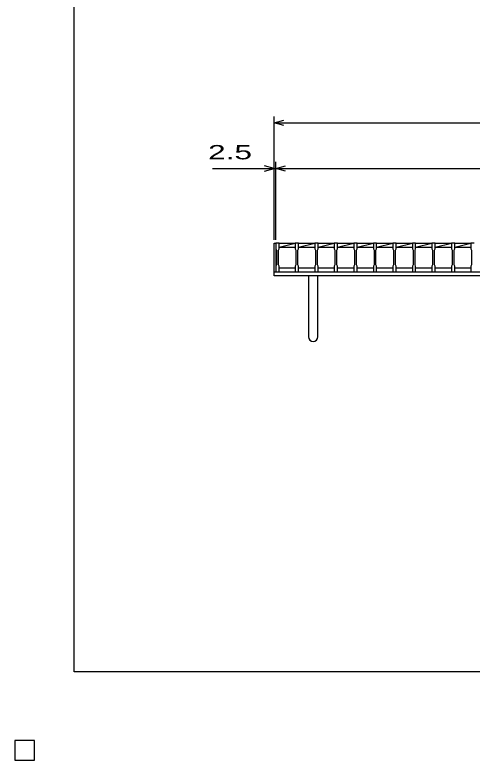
# Model space of a CAD drawing. Units: millimetres, scale not verified. Extents: x -1820 to 1731, y -1282 to 1054.
# Drawn here: x -1820 to -1117, y -1282 to -136 of the extents above; entities that cross this region are included whole.
import ezdxf
from ezdxf.enums import TextEntityAlignment as Align

# ---------------------------------------------------------------- set-up
doc = ezdxf.new("R2010")
doc.units = ezdxf.units.MM
doc.header["$LTSCALE"] = 10
for name, color, linetype, lineweight in [('0_2', 150, 'Continuous', 25), ('16', 3, 'Continuous', 25), ('19', 6, 'Continuous', 25), ('22', 4, 'Continuous', 25), ('24', 2, 'Continuous', 25), ('32', 4, 'Continuous', 25)]:
    doc.layers.add(name, color=color, linetype=linetype, lineweight=lineweight)
doc.styles.add('ベクトル', font='')
doc.styles.get('ベクトル').set_extended_font_data('ベクトル')

msp = doc.modelspace()

# ---------------------------------------------------------------- linework, layer by layer
at = {"layer": '0_2'}
for p, q in [((-1729, -1146.5), (-1729, 1053.5)), ((1731, -1146.5), (-1729, -1146.5)), ((-1790, -1252.5), (-1820, -1252.5)), ((-1820, -1252.5), (-1820, -1282.5)), ((-1790, -1252.5), (-1820, -1252.5)), ((-1820, -1252.5), (-1820, -1282.5)), ((-1790, -1252.5), (-1820, -1252.5)), ((-1820, -1252.5), (-1820, -1282.5)), ((-1790, -1252.5), (-1820, -1252.5)), ((-1820, -1252.5), (-1820, -1282.5)), ((-1790, -1252.5), (-1820, -1252.5)), ((-1820, -1252.5), (-1820, -1282.5)), ((-1790, -1282.5), (-1790, -1252.5)), ((-1790, -1282.5), (-1790, -1252.5)), ((-1790, -1282.5), (-1790, -1252.5)), ((-1790, -1282.5), (-1790, -1252.5)), ((-1790, -1282.5), (-1790, -1252.5)), ((-1820, -1282.5), (-1790, -1282.5)), ((-1820, -1282.5), (-1790, -1282.5)), ((-1820, -1282.5), (-1790, -1282.5)), ((-1820, -1282.5), (-1790, -1282.5)), ((-1820, -1282.5), (-1790, -1282.5))]:
    msp.add_line(p, q, dxfattribs=at)
at = {"layer": '16'}
for p, q in [((-1419, -487.5), (-1419, -486.8)), ((-1419, -486.8), (-1414, -486.8)), ((-1419, -487.5), (-1419, -496)), ((-1414, -487.5), (-1419, -487.5)), ((-1419, -487.5), (-1419, -525.5)), ((-1414, -486.8), (-1414, -487.5)), ((-1414, -496), (-1414, -487.5)), ((-1414, -487.5), (-1389, -487.5)), ((-1414, -493.5), (-1389, -487.5)), ((-1389, -487.5), (-1389, -486.8)), ((-1389, -486.8), (-1384, -486.8)), ((-1389, -487.5), (-1389, -496)), ((-1384, -487.5), (-1389, -487.5)), ((-1384, -486.8), (-1384, -487.5)), ((-1384, -496), (-1384, -487.5)), ((-1384, -487.5), (-1359, -487.5)), ((-1384, -493.5), (-1359, -487.5)), ((-1359, -487.5), (-1359, -486.8)), ((-1359, -486.8), (-1354, -486.8)), ((-1359, -487.5), (-1359, -496)), ((-1354, -487.5), (-1359, -487.5)), ((-1354, -486.8), (-1354, -487.5)), ((-1354, -496), (-1354, -487.5)), ((-1354, -487.5), (-1329, -487.5)), ((-1354, -493.5), (-1329, -487.5)), ((-1329, -487.5), (-1329, -486.8)), ((-1329, -486.8), (-1324, -486.8)), ((-1329, -487.5), (-1329, -496)), ((-1324, -487.5), (-1329, -487.5)), ((-1324, -486.8), (-1324, -487.5)), ((-1324, -496), (-1324, -487.5)), ((-1324, -487.5), (-1299, -487.5)), ((-1324, -493.5), (-1299, -487.5)), ((-1299, -487.5), (-1299, -486.8)), ((-1299, -486.8), (-1294, -486.8)), ((-1299, -487.5), (-1299, -496)), ((-1294, -487.5), (-1299, -487.5)), ((-1294, -486.8), (-1294, -487.5)), ((-1294, -496), (-1294, -487.5)), ((-1294, -487.5), (-1269, -487.5)), ((-1294, -493.5), (-1269, -487.5)), ((-1269, -487.5), (-1269, -486.8)), ((-1269, -486.8), (-1264, -486.8)), ((-1269, -487.5), (-1269, -496)), ((-1264, -487.5), (-1269, -487.5)), ((-1264, -486.8), (-1264, -487.5)), ((-1264, -496), (-1264, -487.5)), ((-1264, -487.5), (-1239, -487.5)), ((-1264, -493.5), (-1239, -487.5)), ((-1239, -487.5), (-1239, -486.8)), ((-1239, -486.8), (-1234, -486.8)), ((-1239, -487.5), (-1239, -496)), ((-1234, -487.5), (-1239, -487.5)), ((-1234, -486.8), (-1234, -487.5)), ((-1234, -496), (-1234, -487.5)), ((-1234, -487.5), (-1209, -487.5)), ((-1234, -493.5), (-1209, -487.5)), ((-1209, -487.5), (-1209, -486.8)), ((-1209, -486.8), (-1204, -486.8)), ((-1209, -487.5), (-1209, -496)), ((-1204, -487.5), (-1209, -487.5)), ((-1204, -486.8), (-1204, -487.5)), ((-1204, -496), (-1204, -487.5)), ((-1204, -487.5), (-1179, -487.5)), ((-1204, -493.5), (-1179, -487.5)), ((-1179, -487.5), (-1179, -486.8)), ((-1179, -486.8), (-1174, -486.8)), ((-1179, -487.5), (-1179, -496)), ((-1174, -487.5), (-1179, -487.5)), ((-1174, -486.8), (-1174, -487.5)), ((-1174, -496), (-1174, -487.5)), ((-1174, -487.5), (-1149, -487.5)), ((-1174, -493.5), (-1149, -487.5)), ((-1149, -487.5), (-1149, -486.8)), ((-1149, -486.8), (-1144, -486.8)), ((-1149, -487.5), (-1149, -496)), ((-1144, -487.5), (-1149, -487.5)), ((-1144, -486.8), (-1144, -487.5)), ((-1144, -496), (-1144, -487.5)), ((-1144, -487.5), (-1119, -487.5)), ((-1144, -493.5), (-1119, -487.5)), ((-1119, -487.5), (-1119, -486.8)), ((-1119, -486.8), (-1114, -486.8)), ((-1119, -487.5), (-1119, -496)), ((-1114, -487.5), (-1119, -487.5)), ((-1419, -496), (-1418, -498)), ((-1418, -498), (-1418, -521)), ((-1415, -498), (-1414, -496)), ((-1415, -521), (-1415, -498)), ((-1414, -493.5), (-1389, -493.5)), ((-1389, -496), (-1388, -498)), ((-1388, -498), (-1388, -521)), ((-1385, -498), (-1384, -496)), ((-1385, -521), (-1385, -498)), ((-1384, -493.5), (-1359, -493.5)), ((-1359, -496), (-1358, -498)), ((-1358, -498), (-1358, -521)), ((-1355, -498), (-1354, -496)), ((-1355, -521), (-1355, -498)), ((-1354, -493.5), (-1329, -493.5)), ((-1329, -496), (-1328, -498)), ((-1328, -498), (-1328, -521)), ((-1325, -498), (-1324, -496)), ((-1325, -521), (-1325, -498)), ((-1324, -493.5), (-1299, -493.5)), ((-1299, -496), (-1298, -498)), ((-1298, -498), (-1298, -521)), ((-1295, -498), (-1294, -496)), ((-1295, -521), (-1295, -498)), ((-1294, -493.5), (-1269, -493.5)), ((-1269, -496), (-1268, -498)), ((-1268, -498), (-1268, -521)), ((-1265, -498), (-1264, -496)), ((-1265, -521), (-1265, -498)), ((-1264, -493.5), (-1239, -493.5)), ((-1239, -496), (-1238, -498)), ((-1238, -498), (-1238, -521)), ((-1235, -498), (-1234, -496)), ((-1235, -521), (-1235, -498)), ((-1234, -493.5), (-1209, -493.5)), ((-1209, -496), (-1208, -498)), ((-1208, -498), (-1208, -521)), ((-1205, -498), (-1204, -496)), ((-1205, -521), (-1205, -498)), ((-1204, -493.5), (-1179, -493.5)), ((-1179, -496), (-1178, -498)), ((-1178, -498), (-1178, -521)), ((-1175, -498), (-1174, -496)), ((-1175, -521), (-1175, -498)), ((-1174, -493.5), (-1149, -493.5)), ((-1149, -496), (-1148, -498)), ((-1148, -498), (-1148, -521)), ((-1145, -498), (-1144, -496)), ((-1145, -521), (-1145, -498)), ((-1144, -493.5), (-1119, -493.5)), ((-1119, -496), (-1118, -498)), ((-1118, -498), (-1118, -521)), ((-1418, -521), (-1419, -523)), ((-1419, -523), (-1419, -531.5)), ((-1414, -523), (-1415, -521)), ((-1414, -531.5), (-1414, -523)), ((-1414, -525.5), (-1389, -525.5)), ((-1388, -521), (-1389, -523)), ((-1389, -523), (-1389, -531.5)), ((-1384, -523), (-1385, -521)), ((-1384, -531.5), (-1384, -523)), ((-1384, -525.5), (-1359, -525.5)), ((-1358, -521), (-1359, -523)), ((-1359, -523), (-1359, -531.5)), ((-1354, -523), (-1355, -521)), ((-1354, -531.5), (-1354, -523)), ((-1354, -525.5), (-1329, -525.5)), ((-1328, -521), (-1329, -523)), ((-1329, -523), (-1329, -531.5)), ((-1324, -523), (-1325, -521)), ((-1324, -531.5), (-1324, -523)), ((-1324, -525.5), (-1299, -525.5)), ((-1298, -521), (-1299, -523)), ((-1299, -523), (-1299, -531.5)), ((-1294, -523), (-1295, -521)), ((-1294, -531.5), (-1294, -523)), ((-1294, -525.5), (-1269, -525.5)), ((-1268, -521), (-1269, -523)), ((-1269, -523), (-1269, -531.5)), ((-1264, -523), (-1265, -521)), ((-1264, -531.5), (-1264, -523)), ((-1264, -525.5), (-1239, -525.5)), ((-1238, -521), (-1239, -523)), ((-1239, -523), (-1239, -531.5)), ((-1234, -523), (-1235, -521)), ((-1234, -531.5), (-1234, -523)), ((-1234, -525.5), (-1209, -525.5)), ((-1208, -521), (-1209, -523)), ((-1209, -523), (-1209, -531.5)), ((-1204, -523), (-1205, -521)), ((-1204, -531.5), (-1204, -523)), ((-1204, -525.5), (-1179, -525.5)), ((-1178, -521), (-1179, -523)), ((-1179, -523), (-1179, -531.5)), ((-1174, -523), (-1175, -521)), ((-1174, -531.5), (-1174, -523)), ((-1174, -525.5), (-1149, -525.5)), ((-1148, -521), (-1149, -523)), ((-1149, -523), (-1149, -531.5)), ((-1144, -523), (-1145, -521)), ((-1144, -531.5), (-1144, -523)), ((-1144, -525.5), (-1119, -525.5)), ((-1118, -521), (-1119, -523)), ((-1119, -523), (-1119, -531.5)), ((-1419, -531.5), (-1414, -531.5)), ((-1389, -531.5), (-1384, -531.5)), ((-1359, -531.5), (-1354, -531.5)), ((-1329, -531.5), (-1324, -531.5)), ((-1299, -531.5), (-1294, -531.5)), ((-1269, -531.5), (-1264, -531.5)), ((-1239, -531.5), (-1234, -531.5)), ((-1209, -531.5), (-1204, -531.5)), ((-1179, -531.5), (-1174, -531.5)), ((-1149, -531.5), (-1144, -531.5)), ((-1119, -531.5), (-1114, -531.5)), ((-1790, -1252.5), (-1820, -1252.5)), ((-1820, -1252.5), (-1820, -1282.5)), ((-1790, -1252.5), (-1820, -1252.5)), ((-1820, -1252.5), (-1820, -1282.5)), ((-1790, -1252.5), (-1820, -1252.5)), ((-1820, -1252.5), (-1820, -1282.5)), ((-1790, -1252.5), (-1820, -1252.5)), ((-1820, -1252.5), (-1820, -1282.5)), ((-1790, -1252.5), (-1820, -1252.5)), ((-1820, -1252.5), (-1820, -1282.5)), ((-1790, -1282.5), (-1790, -1252.5)), ((-1790, -1282.5), (-1790, -1252.5)), ((-1790, -1282.5), (-1790, -1252.5)), ((-1790, -1282.5), (-1790, -1252.5)), ((-1790, -1282.5), (-1790, -1252.5)), ((-1820, -1282.5), (-1790, -1282.5)), ((-1820, -1282.5), (-1790, -1282.5)), ((-1820, -1282.5), (-1790, -1282.5)), ((-1820, -1282.5), (-1790, -1282.5)), ((-1820, -1282.5), (-1790, -1282.5))]:
    msp.add_line(p, q, dxfattribs=at)
at = {"layer": '19'}
for p, q in [((-1421.5, -531.5), (-1421.5, -487.5)), ((-1421.5, -487.5), (-1419, -487.5)), ((-1421.5, -531.5), (-421.5, -531.5)), ((-1421.5, -537.5), (-1421.5, -531.5)), ((-421.5, -537.5), (-1421.5, -537.5)), ((-1368.5, -537.5), (-1368.5, -631.5)), ((-1354.5, -631.5), (-1354.5, -537.5))]:
    msp.add_line(p, q, dxfattribs=at)
msp.add_arc((-1361.5, -631.5), 7, 180, 0, dxfattribs=at)
at = {"layer": '22'}
for p, q in [((-1421.5, -482.5), (-1421.5, -292.5)), ((-1421.5, -302.5), (-1406.5, -298.5)), ((-1406.5, -306.5), (-1421.5, -302.5)), ((-1421.5, -302.5), (-421.5, -302.5)), ((-1421.5, -482.5), (-1421.5, -362.5)), ((-1419, -482.5), (-1419, -362.5)), ((-1516.5, -372.5), (-1421.5, -372.5)), ((-1421.5, -372.5), (-1436.5, -368.5)), ((-1436.5, -376.5), (-1421.5, -372.5)), ((-1421.5, -372.5), (-1419, -372.5)), ((-1419, -372.5), (-1404, -368.5)), ((-1404, -376.5), (-1419, -372.5)), ((-1419, -372.5), (-424, -372.5))]:
    msp.add_line(p, q, dxfattribs=at)
at = {"layer": '22', "color": 2}
for p, q in [((-1790, -1252.5), (-1820, -1252.5)), ((-1820, -1252.5), (-1820, -1282.5)), ((-1790, -1252.5), (-1820, -1252.5)), ((-1820, -1252.5), (-1820, -1282.5)), ((-1790, -1252.5), (-1820, -1252.5)), ((-1820, -1252.5), (-1820, -1282.5)), ((-1790, -1282.5), (-1790, -1252.5)), ((-1790, -1282.5), (-1790, -1252.5)), ((-1790, -1282.5), (-1790, -1252.5)), ((-1820, -1282.5), (-1790, -1282.5)), ((-1820, -1282.5), (-1790, -1282.5)), ((-1820, -1282.5), (-1790, -1282.5))]:
    msp.add_line(p, q, dxfattribs=at)
at = {"layer": '24', "color": 4}
for p, q in [((-1790, -1252.5), (-1820, -1252.5)), ((-1820, -1252.5), (-1820, -1282.5)), ((-1790, -1252.5), (-1820, -1252.5)), ((-1820, -1252.5), (-1820, -1282.5)), ((-1790, -1252.5), (-1820, -1252.5)), ((-1820, -1252.5), (-1820, -1282.5)), ((-1790, -1282.5), (-1790, -1252.5)), ((-1790, -1282.5), (-1790, -1252.5)), ((-1790, -1282.5), (-1790, -1252.5)), ((-1820, -1282.5), (-1790, -1282.5)), ((-1820, -1282.5), (-1790, -1282.5)), ((-1820, -1282.5), (-1790, -1282.5))]:
    msp.add_line(p, q, dxfattribs=at)
at = {"layer": '32'}
for p, q in [((-1790, -1252.5), (-1820, -1252.5)), ((-1820, -1252.5), (-1820, -1282.5)), ((-1790, -1252.5), (-1820, -1252.5)), ((-1820, -1252.5), (-1820, -1282.5)), ((-1790, -1252.5), (-1820, -1252.5)), ((-1820, -1252.5), (-1820, -1282.5)), ((-1790, -1252.5), (-1820, -1252.5)), ((-1820, -1252.5), (-1820, -1282.5)), ((-1790, -1252.5), (-1820, -1252.5)), ((-1820, -1252.5), (-1820, -1282.5)), ((-1790, -1282.5), (-1790, -1252.5)), ((-1790, -1282.5), (-1790, -1252.5)), ((-1790, -1282.5), (-1790, -1252.5)), ((-1790, -1282.5), (-1790, -1252.5)), ((-1790, -1282.5), (-1790, -1252.5)), ((-1820, -1282.5), (-1790, -1282.5)), ((-1820, -1282.5), (-1790, -1282.5)), ((-1820, -1282.5), (-1790, -1282.5)), ((-1820, -1282.5), (-1790, -1282.5)), ((-1820, -1282.5), (-1790, -1282.5))]:
    msp.add_line(p, q, dxfattribs=at)

# ---------------------------------------------------------------- texts
at = {"layer": '22', "color": 2, "style": 'ベクトル', "width": 1.65}
msp.add_text(' 2.5 ', height=21.99, dxfattribs=at).set_placement((-1536.5, -347.5), align=Align.MIDDLE_LEFT)

doc.saveas('drawing.dxf')
